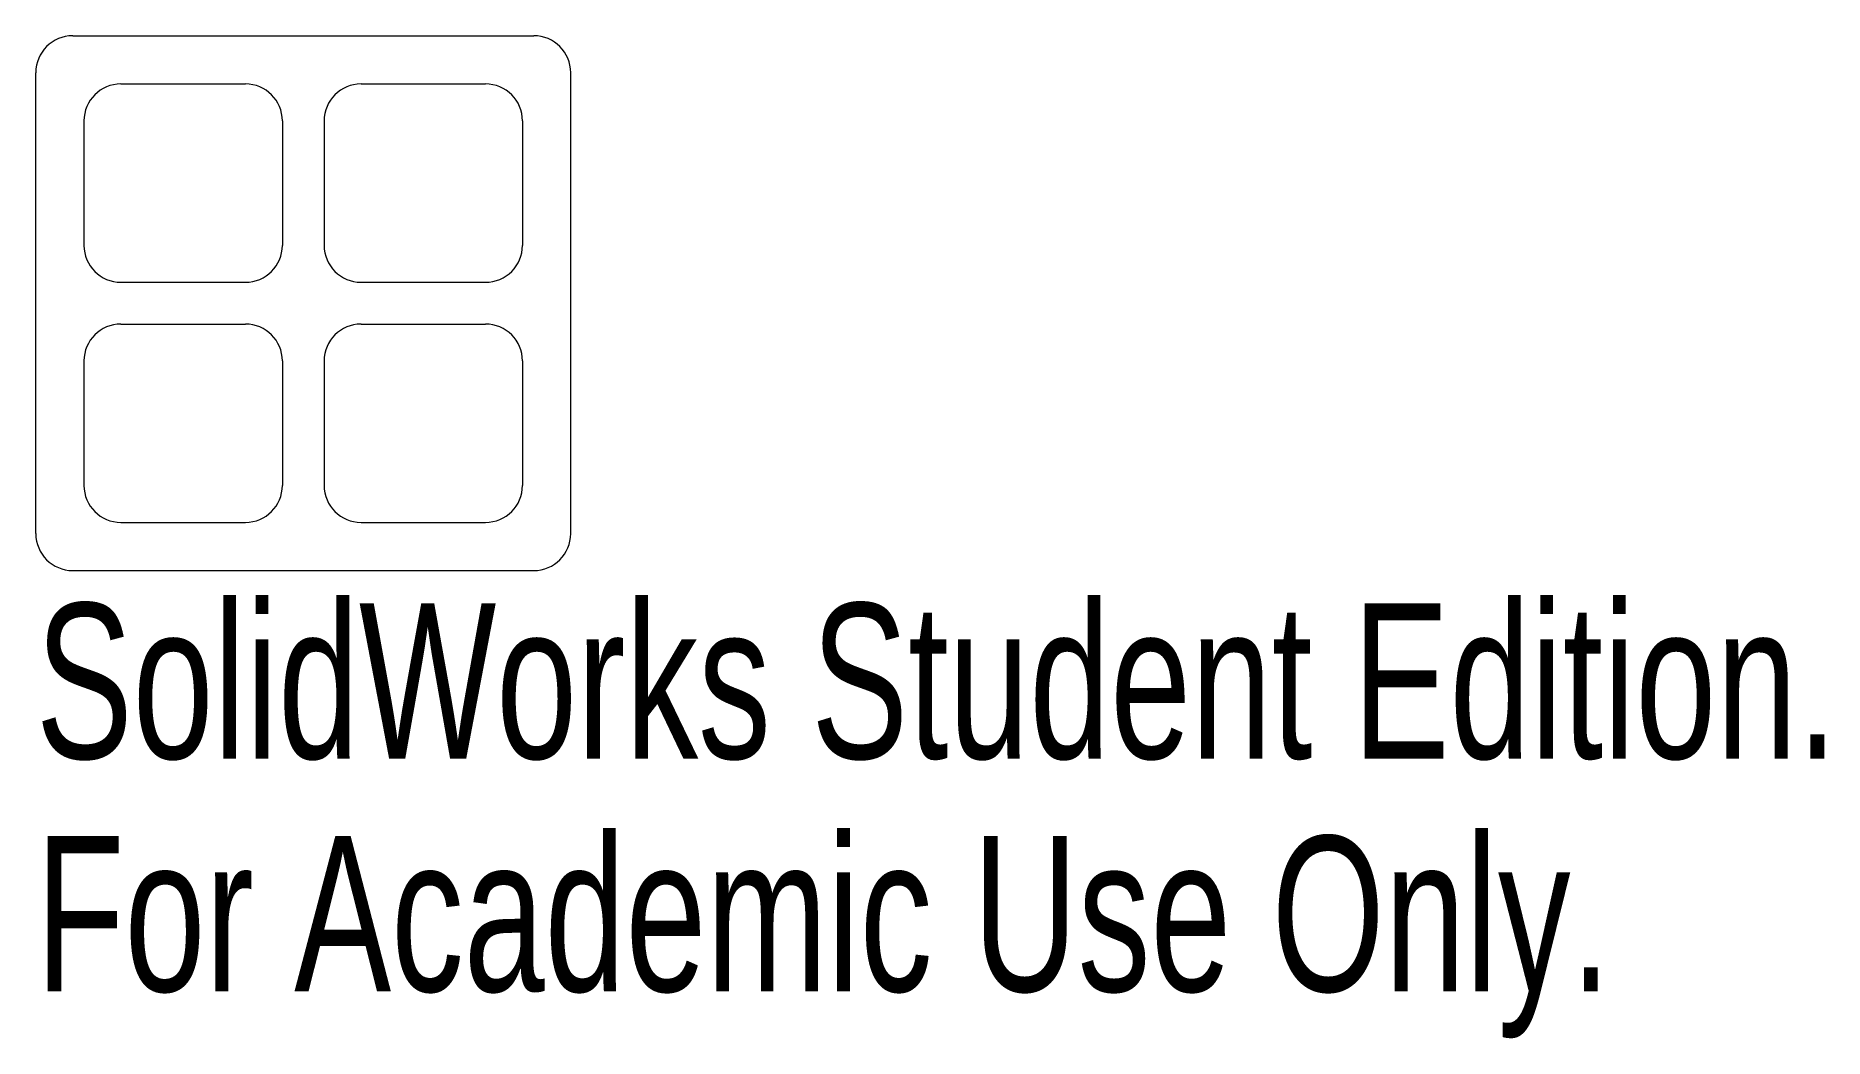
# Model space of a CAD drawing. Header units: millimetres. Extents: x -8.3 to 47.3, y -22.9 to 8.3.
import ezdxf

# ---------------------------------------------------------------- set-up
doc = ezdxf.new("R2010")
doc.units = ezdxf.units.MM
doc.styles.add('SLDTEXTSTYLE0', font='TXT', dxfattribs={"width": 0.7})

msp = doc.modelspace()

# ---------------------------------------------------------------- linework, layer by layer
at = {"color": 7, "linetype": 'Continuous', "lineweight": 15}
for p, q in [((-7.175, 8.325), (7.175, 8.325)), ((-8.325, -7.175), (-8.325, 7.175)), ((-5.675, 6.825), (-1.8, 6.825)), ((1.8, 6.825), (5.675, 6.825)), ((8.325, -7.175), (8.325, 7.175)), ((-6.825, 5.675), (-6.825, 1.8)), ((-0.65, 5.675), (-0.65, 1.8)), ((0.65, 5.675), (0.65, 1.8)), ((6.825, 5.675), (6.825, 1.8)), ((-5.675, 0.65), (-1.8, 0.65)), ((1.8, 0.65), (5.675, 0.65)), ((-5.675, -0.65), (-1.8, -0.65)), ((1.8, -0.65), (5.675, -0.65)), ((-6.825, -1.8), (-6.825, -5.675)), ((-0.65, -1.8), (-0.65, -5.675)), ((0.65, -1.8), (0.65, -5.675)), ((6.825, -1.8), (6.825, -5.675)), ((-5.675, -6.825), (-1.8, -6.825)), ((1.8, -6.825), (5.675, -6.825)), ((-7.175, -8.325), (7.175, -8.325))]:
    msp.add_line(p, q, dxfattribs=at)
for centre, start, end in [((-7.175, 7.175), 90, 180), ((7.175, 7.175), 0, 90), ((-5.675, 5.675), 90, 180), ((-1.8, 5.675), 0, 90), ((1.8, 5.675), 90, 180), ((5.675, 5.675), 0, 90), ((-5.675, 1.8), 180, 270), ((-1.8, 1.8), 270, 0), ((1.8, 1.8), 180, 270), ((5.675, 1.8), 270, 0), ((-5.675, -1.8), 90, 180), ((-1.8, -1.8), 0, 90), ((1.8, -1.8), 90, 180), ((5.675, -1.8), 0, 90), ((-5.675, -5.675), 180, 270), ((-1.8, -5.675), 270, 0), ((1.8, -5.675), 180, 270), ((5.675, -5.675), 270, 0), ((-7.175, -7.175), 180, 270), ((7.175, -7.175), 270, 0)]:
    msp.add_arc(centre, 1.15, start, end, dxfattribs=at)

# ---------------------------------------------------------------- texts
at = {"color": 7, "linetype": 'Continuous', "char_height": 4.83362, "attachment_point": 1, "style": 'SLDTEXTSTYLE0'}
for s, insert in [('SolidWorks Student Edition.', (-8.325, -9.345)), ('For Academic Use Only.', (-8.325, -16.595))]:
    msp.add_mtext(s, dxfattribs=dict(at, insert=insert))

doc.saveas('drawing.dxf')
